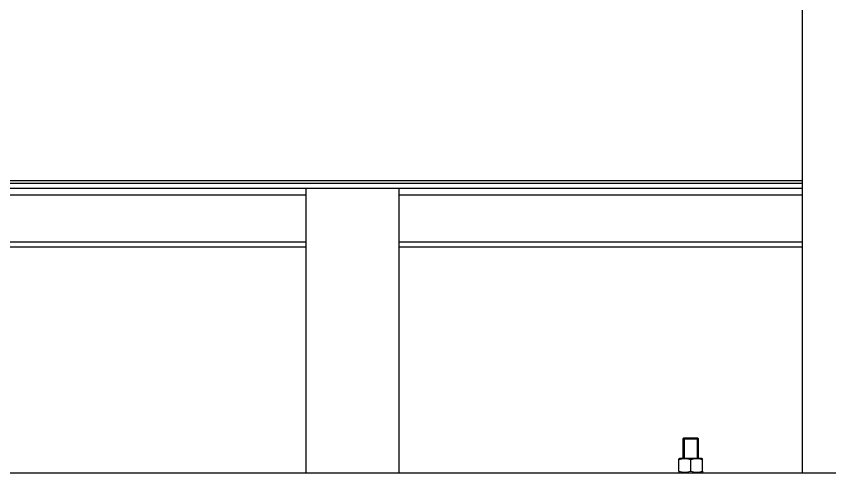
# Model space of a CAD drawing. Extents: x -681219 to -550379, y -242630 to -158199.
# Drawn here: x -638525 to -637378, y -179156 to -178513 of the extents above; entities that cross this region are included whole.
import ezdxf

# ---------------------------------------------------------------- set-up
doc = ezdxf.new("R2010")
doc.units = 0
doc.header["$LTSCALE"] = 1000
for name, color, linetype in [('$TD_AUDIT_GENERATED_(24C)', 7, 'CONTINUOUS'), ('$TD_AUDIT_GENERATED_(2E8)', 7, 'CONTINUOUS'), ('$TD_AUDIT_GENERATED_(48F)', 7, 'CONTINUOUS'), ('M12_GB6170', 7, 'CONTINUOUS'), ('MYGL165_070302', 7, 'CONTINUOUS')]:
    doc.layers.add(name, color=color, linetype=linetype)

msp = doc.modelspace()

# ---------------------------------------------------------------- linework, layer by layer
at = {"layer": '$TD_AUDIT_GENERATED_(24C)', "color": 7, "linetype": 'Continuous'}
for p, q in [((-638116.2493, -178756.1985), (-638116.2493, -179156.4514)), ((-637985.3254, -178756.1985), (-637985.3254, -179156.4514)), ((-638808.2753, -179156.4514), (-636437.6186, -179156.4514))]:
    msp.add_line(p, q, dxfattribs=at)
at = {"layer": '$TD_AUDIT_GENERATED_(2E8)', "color": 7, "linetype": 'Continuous'}
for p, q in [((-638808.2753, -178744.9765), (-637416.7419, -178744.9765)), ((-638808.2753, -178748.7172), (-637416.7419, -178748.7172)), ((-637416.7419, -178756.1985), (-638808.2753, -178756.1985)), ((-638116.2493, -178765.5502), (-638808.2753, -178765.5502)), ((-637416.7419, -178765.5502), (-637985.3254, -178765.5502)), ((-638808.2753, -178831.0122), (-638116.2493, -178831.0122)), ((-638116.2493, -178838.4935), (-638808.2753, -178838.4935)), ((-637985.3254, -178831.0122), (-637416.7419, -178831.0122)), ((-637416.7419, -178838.4935), (-637985.3254, -178838.4935))]:
    msp.add_line(p, q, dxfattribs=at)
at = {"layer": '$TD_AUDIT_GENERATED_(48F)', "color": 7, "linetype": 'Continuous'}
for p, q in [((-637584.1374, -179107.8226), (-637585.0725, -179108.7577)), ((-637585.0725, -179108.7577), (-637562.6284, -179108.7577)), ((-637585.0725, -179108.7577), (-637585.0725, -179136.2517)), ((-637563.5636, -179107.8226), (-637584.1374, -179107.8226)), ((-637583.0647, -179107.8226), (-637583.0647, -179136.2517)), ((-637564.6363, -179107.8226), (-637564.6363, -179136.2517)), ((-637562.6284, -179108.7577), (-637563.5636, -179107.8226)), ((-637562.6284, -179136.2517), (-637562.6284, -179108.7577))]:
    msp.add_line(p, q, dxfattribs=at)
at = {"layer": 'M12_GB6170', "color": 7, "linetype": 'Continuous'}
for p, q in [((-637589.3743, -179136.2517), (-637590.6836, -179137.0077)), ((-637590.6836, -179138.5113), (-637590.6836, -179137.0077)), ((-637558.3267, -179136.2517), (-637589.3743, -179136.2517)), ((-637557.0174, -179137.0077), (-637558.3267, -179136.2517)), ((-637557.0174, -179138.5113), (-637557.0174, -179137.0077)), ((-637590.6836, -179154.1919), (-637590.6836, -179138.5113)), ((-637573.8505, -179154.1917), (-637573.8505, -179138.5115)), ((-637557.0174, -179154.1919), (-637557.0174, -179138.5113)), ((-637590.6836, -179154.1919), (-637590.6836, -179155.6955)), ((-637590.6836, -179155.6955), (-637589.3743, -179156.4514)), ((-637558.3267, -179156.4514), (-637557.0174, -179155.6955)), ((-637557.0174, -179154.1919), (-637557.0174, -179155.6955))]:
    msp.add_line(p, q, dxfattribs=at)
for centre, radius, start, end in [((-637582.2674, -179161.5296), 24.5087, 69.9144081, 110.0839111), ((-637565.4336, -179161.5297), 24.5088, 69.9161491, 110.0855317), ((-637582.2674, -179131.1735), 24.5088, 249.9161491, 290.0855317), ((-637565.4336, -179131.1736), 24.5087, 249.9144081, 290.0839111)]:
    msp.add_arc(centre, radius, start, end, dxfattribs=at)
at = {"layer": 'MYGL165_070302', "color": 7, "linetype": 'Continuous'}
msp.add_line((-637416.7419, -178450.3979), (-637416.7419, -179156.4514), dxfattribs=at)

doc.saveas('drawing.dxf')
